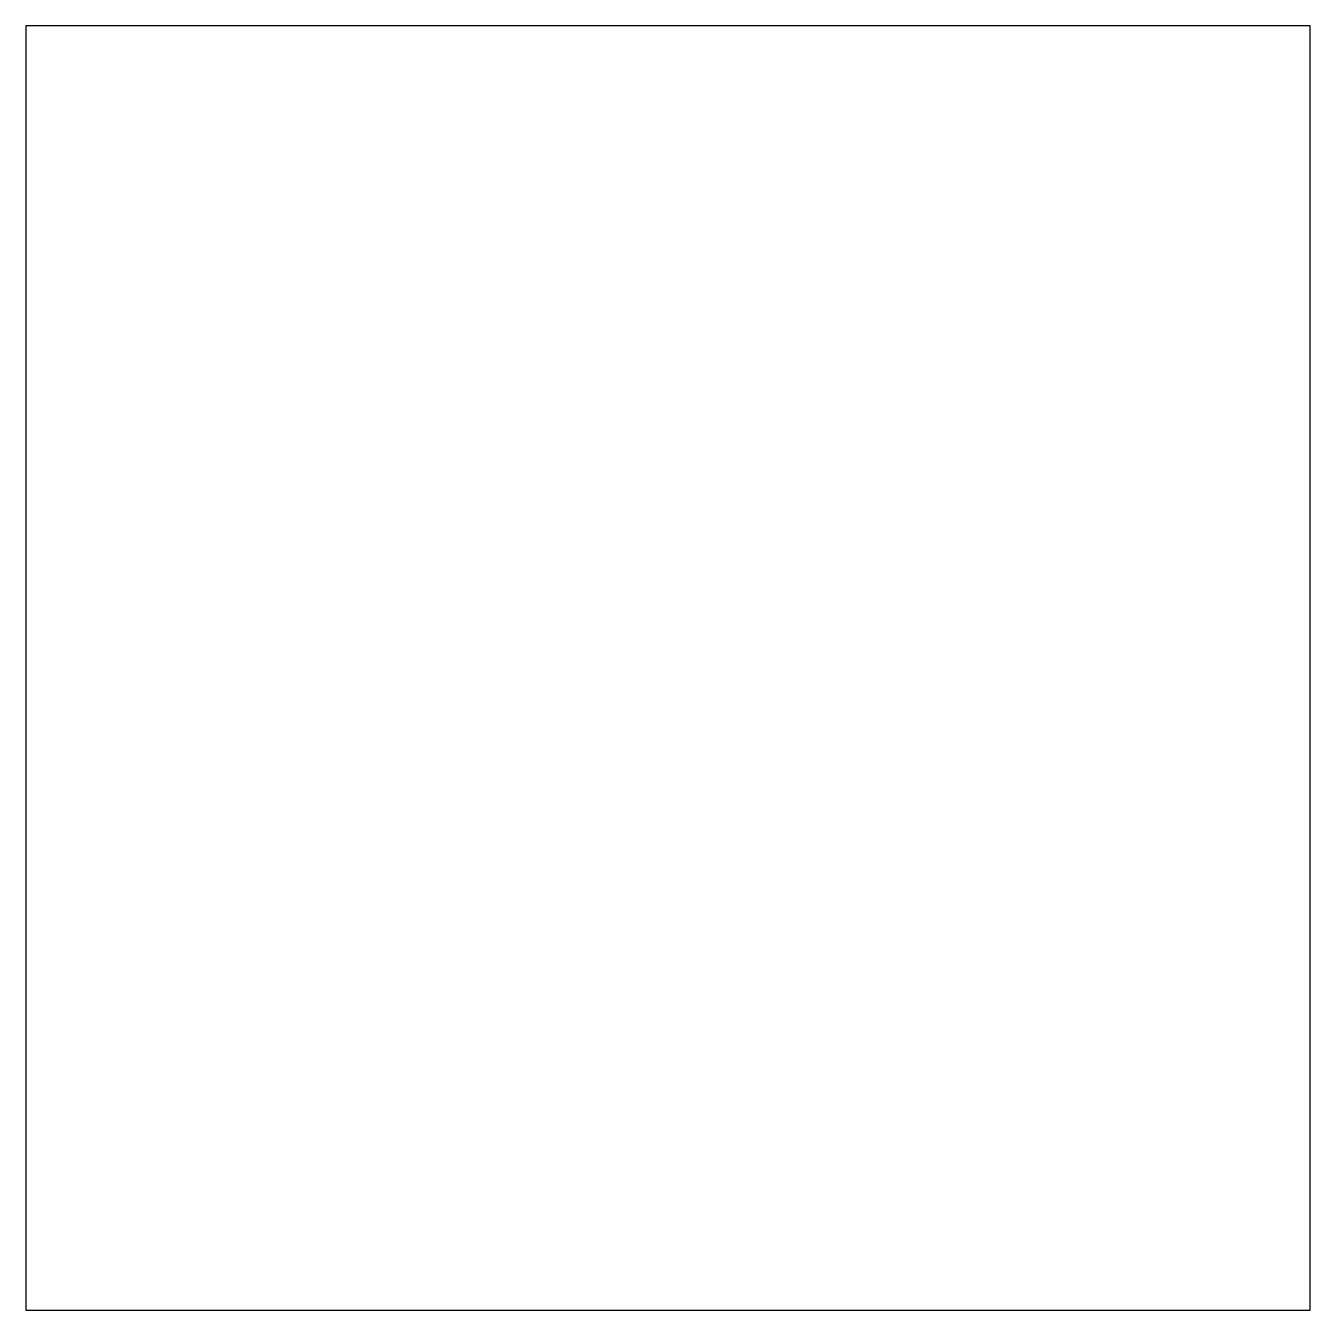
# Model space of a CAD drawing. Header units: millimetres. Extents: x 0 to 300, y 0 to 300.
import ezdxf

# ---------------------------------------------------------------- set-up
doc = ezdxf.new("R2010")
doc.units = ezdxf.units.MM
doc.layers.get('0').update_dxf_attribs({"linetype": 'CONTINUOUS'})

msp = doc.modelspace()

# ---------------------------------------------------------------- linework, layer by layer
at = {"color": 7, "linetype": 'CONTINUOUS', "lineweight": 25}
for p, q in [((300, 300), (0, 300)), ((0, 300), (0, 0)), ((300, 0), (300, 300)), ((0, 0), (300, 0))]:
    msp.add_line(p, q, dxfattribs=at)

doc.saveas('drawing.dxf')
